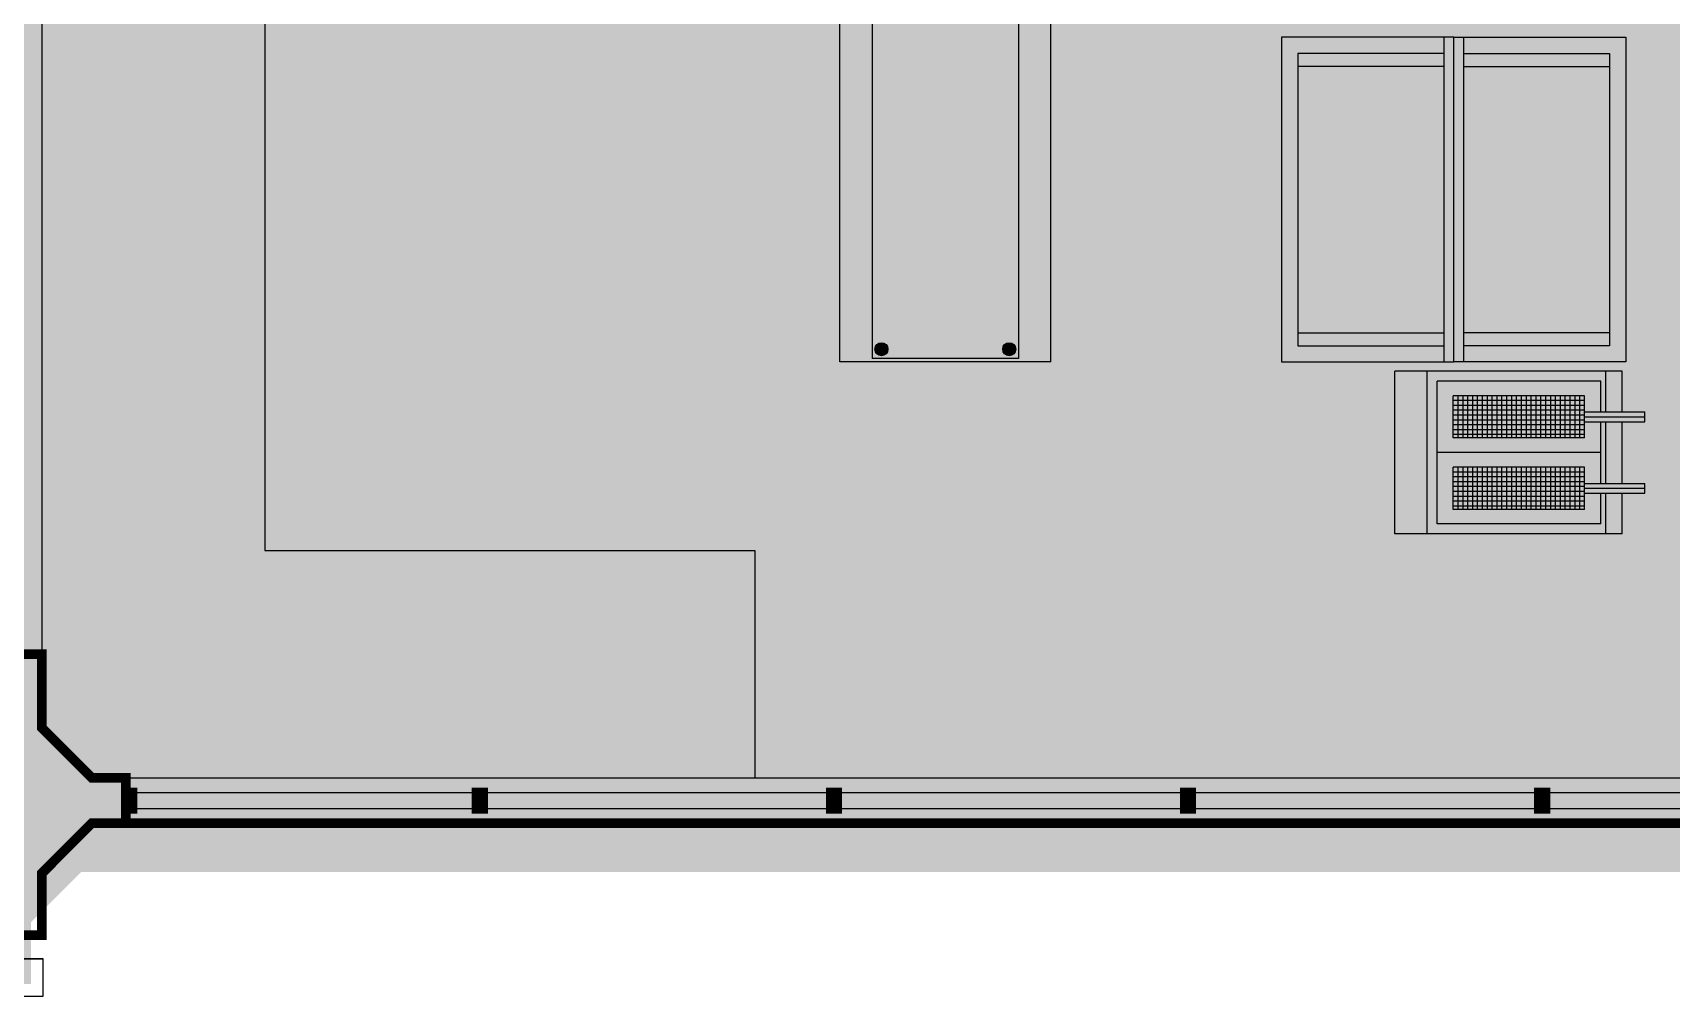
# Model space of a CAD drawing. Header units: metres. Extents: x -331 to 2982, y 362 to 2539.
# Drawn here: x 790.31 to 795.35, y 979.83 to 982.8 of the extents above; entities that cross this region are included whole.
import ezdxf

# ---------------------------------------------------------------- set-up
doc = ezdxf.new("R2010")
doc.units = ezdxf.units.M
doc.layers.get('0').update_dxf_attribs({"color": 251})
doc.layers.add('_salas', color=251, linetype='Continuous', plot=False)
doc.layers.add('CX', color=251, linetype='Continuous')
doc.layers.add('Pis', color=251, linetype='Continuous')

# ---------------------------------------------------------------- blocks, each defined once
blk = doc.blocks.new('XR_BL2_3 PAV$0$perfil_cc')
at = {"layer": 'CX'}
for p, q in [((-0.1152, 0.117), (-0.1152, -0.0288)), ((-0.1152, -0.0288), (-0.1152, 0.117))]:
    blk.add_line(p, q, dxfattribs=at)
blk.add_lwpolyline([(0, 0.12), (-0.0796, 0.12), (-0.1152, 0.12), (-0.1152, -0.0288), (-0.0852, -0.0288), (-0.0852, -0.0282), (-0.0405, -0.0282), (-0.0405, 0), (0, 0)], close=True, dxfattribs=at)

msp = doc.modelspace()

# ---------------------------------------------------------------- hatches: boundary and pattern name
at = {"layer": '_salas', "transparency": 33554559}
h = msp.add_hatch(color=256, dxfattribs=at)
h.dxf.hatch_style = 1
h.paths.add_polyline_path([(820.1455, 995.2122), (820.1455, 996.6939), (815.2005, 996.6939), (815.2005, 1004.348), (796.5505, 1004.348), (796.5505, 1005.3023), (790.5648, 1005.3023), (790.4667, 1005.3023), (790.1155, 1005.6539), (790.0755, 1005.6539), (790.0755, 979.868), (790.3055, 979.868), (790.3055, 980.058), (790.4598, 980.2123), (820.1455, 980.2123), (820.1455, 981.7048), (820.3856, 981.8467), (820.6205, 981.9971), (820.6205, 980.9223), (821.2605, 980.9223), (821.2605, 982.4726, 0.087526), (823.0202, 984.545, 0.418022)])
at = {"layer": 'Pis'}
for points in [[(792.9032, 981.8217, 1), (792.9432, 981.8217, 1)], [(793.2966, 981.8217, 1), (793.3366, 981.8217, 1)]]:
    msp.add_hatch(color=256, dxfattribs=at).paths.add_polyline_path(points)

# ---------------------------------------------------------------- linework, layer by layer
at = {"lineweight": 0}
msp.add_lwpolyline([(790.5972, 1005.4523), (790.4991, 1005.4523), (790.148, 1005.8039), (790.108, 1005.8039), (790.108, 980.018), (790.338, 980.018), (790.338, 980.208), (790.4922, 980.3623), (820.1779, 980.3623), (820.1779, 981.8548), (820.4181, 981.9967), (820.653, 982.1471), (820.653, 981.0723), (821.293, 981.0723), (821.293, 982.6226, 0.087526), (823.0526, 984.695)], format="xyb", dxfattribs=at)
at = {"layer": 'Pis'}
for p, q in [((790.338, 988.583), (790.338, 980.883)), ((791.025, 984.4423), (791.025, 981.2023)), ((792.7949, 981.7833), (792.7949, 984.4608)), ((792.8949, 984.4507), (792.8949, 981.7934)), ((793.3449, 984.4507), (793.3449, 981.7934)), ((793.4449, 981.7833), (793.4449, 984.4608)), ((794.6852, 982.7824), (794.1552, 982.7824)), ((794.1552, 982.7824), (794.1552, 981.7824)), ((794.6552, 982.7824), (794.6552, 981.7824)), ((794.6852, 981.7824), (794.6852, 982.7824)), ((794.6852, 982.7824), (795.2152, 982.7824)), ((794.6852, 981.7824), (794.6852, 982.7824)), ((794.7152, 982.7824), (794.7152, 981.7824)), ((795.2152, 982.7824), (795.2152, 981.7824)), ((794.6552, 982.7324), (794.2052, 982.7324)), ((794.2052, 982.7324), (794.2052, 981.8324)), ((794.7152, 982.7324), (795.1652, 982.7324)), ((795.1652, 982.7324), (795.1652, 981.8324)), ((794.6552, 982.6924), (794.2052, 982.6924)), ((794.7152, 982.6924), (795.1652, 982.6924)), ((794.2052, 981.8724), (794.6552, 981.8724)), ((795.1652, 981.8724), (794.7152, 981.8724)), ((793.3449, 981.7934), (792.8949, 981.7934)), ((794.2052, 981.8324), (794.6552, 981.8324)), ((795.1652, 981.8324), (794.7152, 981.8324)), ((793.4449, 981.7833), (792.7949, 981.7833)), ((794.1552, 981.7824), (794.6852, 981.7824)), ((794.5038, 981.2536), (794.5038, 981.7536)), ((795.2038, 981.7536), (794.5038, 981.7536)), ((794.6038, 981.2536), (794.6038, 981.7536)), ((795.2152, 981.7824), (794.6852, 981.7824)), ((795.1538, 981.6286), (795.1538, 981.7536)), ((795.2038, 981.6286), (795.2038, 981.7536)), ((794.6338, 981.2836), (794.6338, 981.7236)), ((795.1378, 981.7236), (794.6338, 981.7236)), ((795.1378, 981.6286), (795.1378, 981.7236)), ((795.0878, 981.6786), (794.6838, 981.6786)), ((794.6838, 981.5486), (794.6838, 981.6786)), ((795.0878, 981.6636), (794.6838, 981.6636)), ((795.0878, 981.6486), (794.6838, 981.6486)), ((794.6988, 981.5486), (794.6988, 981.6786)), ((794.7138, 981.5486), (794.7138, 981.6786)), ((794.7288, 981.5486), (794.7288, 981.6786)), ((794.7438, 981.5486), (794.7438, 981.6786)), ((794.7588, 981.5486), (794.7588, 981.6786)), ((794.7738, 981.5486), (794.7738, 981.6786)), ((794.7888, 981.5486), (794.7888, 981.6786)), ((794.8038, 981.5486), (794.8038, 981.6786)), ((794.8188, 981.5486), (794.8188, 981.6786)), ((794.8338, 981.5486), (794.8338, 981.6786)), ((794.8488, 981.5486), (794.8488, 981.6786)), ((794.8638, 981.5486), (794.8638, 981.6786)), ((794.8788, 981.5486), (794.8788, 981.6786)), ((794.8938, 981.5486), (794.8938, 981.6786)), ((794.9088, 981.5486), (794.9088, 981.6786)), ((794.9238, 981.5486), (794.9238, 981.6786)), ((794.9388, 981.5486), (794.9388, 981.6786)), ((794.9538, 981.5486), (794.9538, 981.6786)), ((794.9688, 981.5486), (794.9688, 981.6786)), ((794.9838, 981.5486), (794.9838, 981.6786)), ((794.9988, 981.5486), (794.9988, 981.6786)), ((795.0138, 981.5486), (795.0138, 981.6786)), ((795.0288, 981.5486), (795.0288, 981.6786)), ((795.0438, 981.5486), (795.0438, 981.6786)), ((795.0588, 981.5486), (795.0588, 981.6786)), ((795.0738, 981.5486), (795.0738, 981.6786)), ((795.0878, 981.5486), (795.0878, 981.6786)), ((795.0878, 981.6336), (794.6838, 981.6336)), ((795.0878, 981.6186), (794.6838, 981.6186)), ((795.0878, 981.6186), (794.6838, 981.6186)), ((795.0878, 981.6036), (794.6838, 981.6036)), ((795.0878, 981.6286), (795.2738, 981.6286)), ((795.0878, 981.6136), (795.2738, 981.6136)), ((795.0878, 981.5986), (795.2738, 981.5986)), ((795.1378, 981.4086), (795.1378, 981.5986)), ((795.1538, 981.4086), (795.1538, 981.5986)), ((795.2038, 981.4086), (795.2038, 981.5986)), ((795.2738, 981.5986), (795.2738, 981.6286)), ((795.0878, 981.5886), (794.6838, 981.5886)), ((795.0878, 981.5736), (794.6838, 981.5736)), ((795.0878, 981.5586), (794.6838, 981.5586)), ((795.0878, 981.5486), (794.6838, 981.5486)), ((795.1378, 981.5036), (794.6338, 981.5036)), ((795.0878, 981.4586), (794.6838, 981.4586)), ((794.6838, 981.3286), (794.6838, 981.4586)), ((795.0878, 981.4436), (794.6838, 981.4436)), ((794.6988, 981.3286), (794.6988, 981.4586)), ((794.7138, 981.3286), (794.7138, 981.4586)), ((794.7288, 981.3286), (794.7288, 981.4586)), ((794.7438, 981.3286), (794.7438, 981.4586)), ((794.7588, 981.3286), (794.7588, 981.4586)), ((794.7738, 981.3286), (794.7738, 981.4586)), ((794.7888, 981.3286), (794.7888, 981.4586)), ((794.8038, 981.3286), (794.8038, 981.4586)), ((794.8188, 981.3286), (794.8188, 981.4586)), ((794.8338, 981.3286), (794.8338, 981.4586)), ((794.8488, 981.3286), (794.8488, 981.4586)), ((794.8638, 981.3286), (794.8638, 981.4586)), ((794.8788, 981.3286), (794.8788, 981.4586)), ((794.8938, 981.3286), (794.8938, 981.4586)), ((794.9088, 981.3286), (794.9088, 981.4586)), ((794.9238, 981.3286), (794.9238, 981.4586)), ((794.9388, 981.3286), (794.9388, 981.4586)), ((794.9538, 981.3286), (794.9538, 981.4586)), ((794.9688, 981.3286), (794.9688, 981.4586)), ((794.9838, 981.3286), (794.9838, 981.4586)), ((794.9988, 981.3286), (794.9988, 981.4586)), ((795.0138, 981.3286), (795.0138, 981.4586)), ((795.0288, 981.3286), (795.0288, 981.4586)), ((795.0438, 981.3286), (795.0438, 981.4586)), ((795.0588, 981.3286), (795.0588, 981.4586)), ((795.0738, 981.3286), (795.0738, 981.4586)), ((795.0878, 981.3286), (795.0878, 981.4586)), ((795.0878, 981.4286), (794.6838, 981.4286)), ((795.0878, 981.4136), (794.6838, 981.4136)), ((795.0878, 981.3986), (794.6838, 981.3986)), ((795.0878, 981.3986), (794.6838, 981.3986)), ((795.0878, 981.4086), (795.2738, 981.4086)), ((795.0878, 981.3936), (795.2738, 981.3936)), ((795.2738, 981.3786), (795.2738, 981.4086)), ((795.0878, 981.3836), (794.6838, 981.3836)), ((795.0878, 981.3686), (794.6838, 981.3686)), ((795.0878, 981.3536), (794.6838, 981.3536)), ((795.0878, 981.3386), (794.6838, 981.3386)), ((795.0878, 981.3786), (795.2738, 981.3786)), ((795.1378, 981.2836), (795.1378, 981.3786)), ((795.1538, 981.2536), (795.1538, 981.3786)), ((795.2038, 981.2536), (795.2038, 981.3786)), ((795.0878, 981.3286), (794.6838, 981.3286)), ((795.2038, 981.2536), (794.5038, 981.2536)), ((795.1378, 981.2836), (794.6338, 981.2836)), ((791.025, 981.2023), (792.533, 981.2023)), ((792.533, 981.2023), (792.533, 980.5023)), ((790.5972, 980.5023), (796.0472, 980.5023)), ((790.5972, 980.4573), (796.0472, 980.4573)), ((790.5972, 980.4073), (796.0472, 980.4073)), ((790.5972, 980.3623), (796.0472, 980.3623))]:
    msp.add_line(p, q, dxfattribs=at)
at = {"layer": 'Pis', "const_width": 0.03}
msp.add_lwpolyline([(790.5972, 1005.4523), (790.4991, 1005.4523), (790.148, 1005.8039), (790.108, 1005.8039), (790.108, 980.018), (790.338, 980.018), (790.338, 980.208), (790.4922, 980.3623), (820.1779, 980.3623), (820.1779, 981.8548), (820.4181, 981.9967), (820.653, 982.1471), (820.653, 981.0723), (821.293, 981.0723), (821.293, 982.6226, 0.087526), (823.0526, 984.695)], format="xyb", dxfattribs=at)
for points in [[(790.5972, 980.3623), (790.5972, 980.5023), (790.4922, 980.5023), (790.338, 980.6565), (790.338, 980.883), (790.148, 980.883), (790.148, 980.018), (790.338, 980.018), (790.338, 980.208), (790.4922, 980.3623)], [(790.5972, 980.4073), (790.5972, 980.4573), (790.6172, 980.4573), (790.6172, 980.4073)], [(791.6772, 980.4073), (791.6772, 980.4573), (791.6972, 980.4573), (791.6972, 980.4073)], [(792.7672, 980.4073), (792.7672, 980.4573), (792.7872, 980.4573), (792.7872, 980.4073)], [(793.8572, 980.4073), (793.8572, 980.4573), (793.8772, 980.4573), (793.8772, 980.4073)], [(794.9472, 980.4073), (794.9472, 980.4573), (794.9672, 980.4573), (794.9672, 980.4073)]]:
    msp.add_lwpolyline(points, close=True, dxfattribs=at)
at = {"layer": 'Pis'}
for centre in [(792.9232, 981.8217), (793.3166, 981.8217)]:
    msp.add_circle(centre, 0.02, dxfattribs=at)

# ---------------------------------------------------------------- block references
at = {"layer": 'Pis', "rotation": 270.0002944873043}
msp.add_blockref('XR_BL2_3 PAV$0$perfil_cc', (790.2227, 979.8299), dxfattribs=at)

doc.saveas('drawing.dxf')
